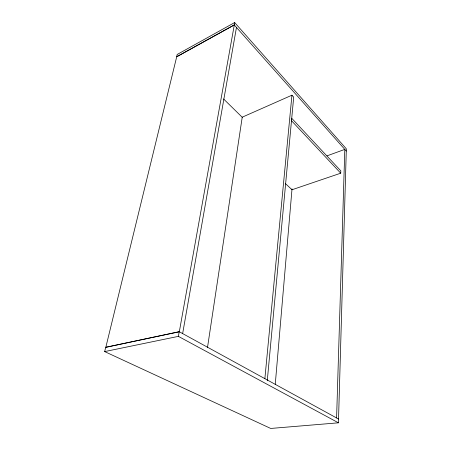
<?xml version="1.0" encoding="UTF-8"?>
<svg xmlns="http://www.w3.org/2000/svg" width="451" height="451" viewBox="0 0 451 451"><rect width="100%" height="100%" fill="white"/><g stroke="black" fill="none" stroke-linecap="round" stroke-linejoin="round"><path stroke-width="0.68" d="M338.543 419.03L179.216 331.705L105.714 347.293L104.666 351.588L270.713 428.45L338.436 422.812L346.334 148.83L234.655 22.55L177.198 54.458L176.634 56.758L234.227 24.912L234.655 22.55M336.593 417.964L344.801 149.394L327.031 155.843M340.725 173.195L340.804 170.856L291.662 118.207L291.431 120.637L340.725 173.195L292.017 189.747L285.342 183.501M275.24 384.444L292.022 188.913M267.263 380.762L293.697 97.157L291.938 95.2L242.232 117.181L207.471 347.693M264.861 378.722L291.938 95.2M182.644 333.582L236.471 27.438M104.666 351.588L178.382 336.367L179.216 331.705M178.382 336.367L338.436 422.812M223.578 98.978L242.644 117.683M234.227 24.912L346.272 151.057M234.289 24.985L179.312 331.756L105.81 347.332L176.696 56.82L234.289 24.985"/></g></svg>
